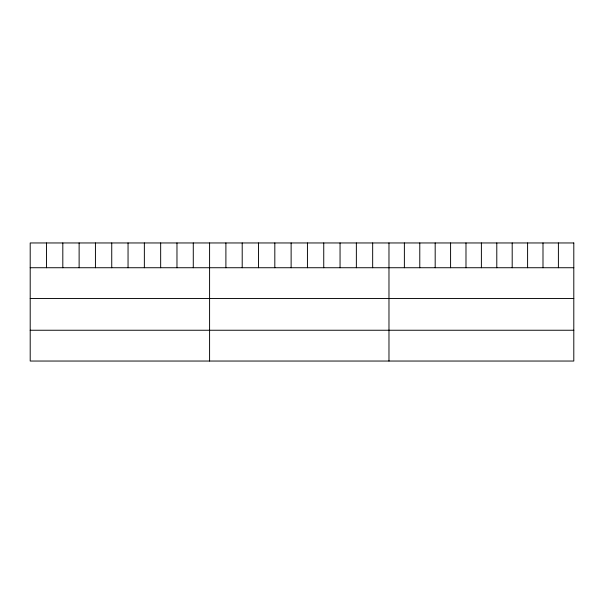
<?xml version="1.0" encoding="UTF-8"?>
<svg xmlns="http://www.w3.org/2000/svg" width="604" height="604" viewBox="0 0 604 604"><rect width="100%" height="100%" fill="white"/><g stroke="black" fill="none" stroke-linecap="round" stroke-linejoin="round"><path stroke-width="0.91" d="M30.2 267.731L573.8 267.731M30.2 298.519L573.8 298.519M30.2 330.245L573.8 330.245M558.398 242.959L558.398 267.731M542.996 242.959L542.996 267.731M527.594 242.959L527.594 267.731M512.192 242.959L512.192 267.731M496.79 242.959L496.79 267.731M481.388 242.959L481.388 267.731M465.986 242.959L465.986 267.731M450.584 242.959L450.584 267.731M435.182 242.959L435.182 267.731M419.78 242.959L419.78 267.731M404.378 242.959L404.378 267.731M388.976 242.959L388.976 361.041M372.668 242.959L372.668 267.731M356.36 242.959L356.36 267.731M340.052 242.959L340.052 267.731M323.744 242.959L323.744 267.731M307.436 242.959L307.436 267.731M291.128 242.959L291.128 267.731M274.82 242.959L274.82 267.731M258.512 242.959L258.512 267.731M242.204 242.959L242.204 267.731M225.896 242.959L225.896 267.731M209.588 242.959L209.588 361.041M193.28 242.959L193.28 267.731M176.972 242.959L176.972 267.731M160.664 242.959L160.664 267.731M144.356 242.959L144.356 267.731M128.048 242.959L128.048 267.731M111.74 242.959L111.74 267.731M95.432 242.959L95.432 267.731M79.124 242.959L79.124 267.731M62.816 242.959L62.816 267.731M46.508 242.959L46.508 267.731M573.8 242.959L30.2 242.959L30.2 361.041L573.8 361.041L573.8 242.959"/></g></svg>
